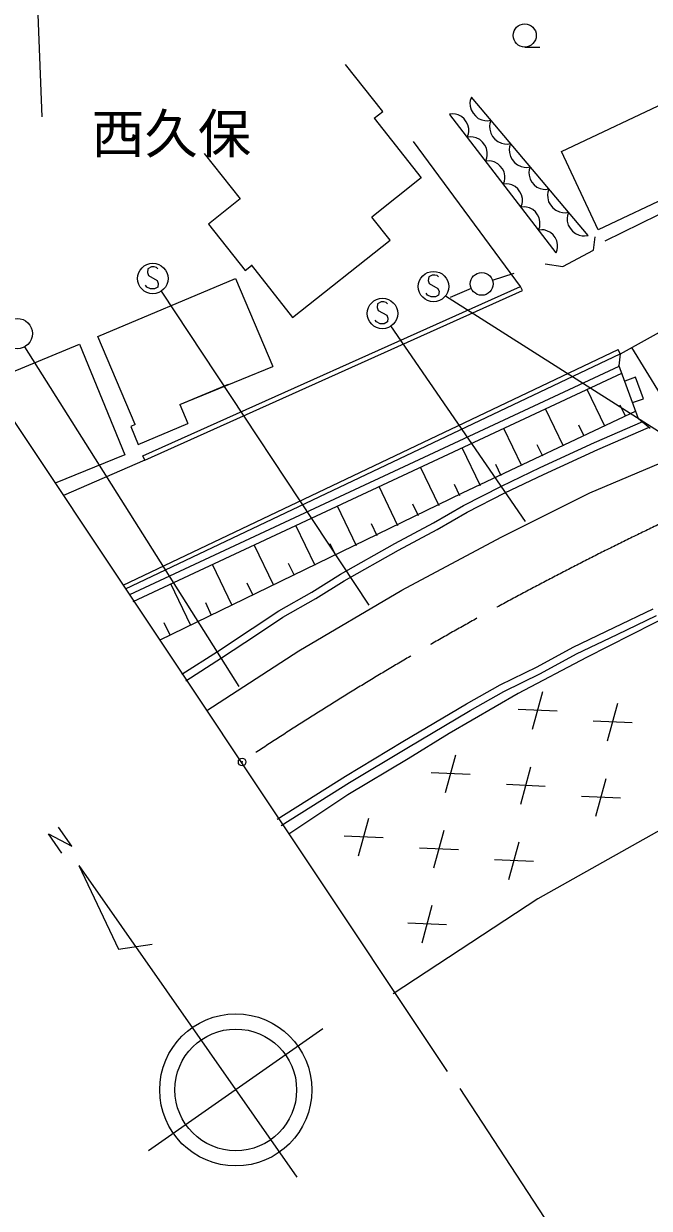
# Model space of a CAD drawing. Units: millimetres, scale not verified. Extents: x 40000 to 680000, y 20000 to 380000.
# Drawn here: x 362901 to 404035, y 238884 to 316752 of the extents above; entities that cross this region are included whole.
import ezdxf
from ezdxf.enums import TextEntityAlignment as Align

# ---------------------------------------------------------------- set-up
doc = ezdxf.new("R2010")
doc.units = ezdxf.units.MM
doc.header["$LTSCALE"] = 1000
doc.header["$PDMODE"] = 32
doc.header["$PDSIZE"] = 500
doc.linetypes.add('CHAIN', pattern=[18.5, 12, -1.5, 3.5, -1.5])
for name, color, linetype, lineweight in [('M-BGD', 7, 'Continuous', 25), ('M-BGD-EXST', 7, 'Continuous', 25), ('M-BMK', 2, 'CHAIN', 13), ('M-BMK-OTRS', 5, 'Continuous', 25), ('M-BMK-SRVR', 3, 'Continuous', 25), ('M-STR-HTXT', 7, 'Continuous', 13), ('M-STR-STRC', 7, 'Continuous', 25)]:
    doc.layers.add(name, color=color, linetype=linetype, lineweight=lineweight)
doc.layers.add('M-BMK-HTXT', color=7, linetype='Continuous')
doc.layers.add('M-OTRS', color=6, linetype='Continuous')
doc.styles.add('ＭＳ ゴシック', font='')
doc.styles.get('ＭＳ ゴシック').set_extended_font_data('MS Gothic')

msp = doc.modelspace()

# ---------------------------------------------------------------- linework, layer by layer
at = {"layer": 'M-BGD'}
for p, q in [((395845, 315217), (396845, 315217)), ((386506, 310990), (384070, 314068)), ((398253, 308344), (409056, 313442)), ((392258, 311710), (392244, 311541)), ((392244, 311541), (392256, 311341)), ((392334, 311930), (392258, 311710)), ((400022, 302828), (392334, 311930)), ((385934, 310537), (386506, 310990)), ((391122, 310830), (390902, 310805)), ((397901, 301679), (390920, 310782)), ((391282, 310809), (391122, 310830)), ((391465, 310757), (391282, 310809)), ((391694, 310646), (391465, 310757)), ((392256, 311341), (392319, 311080)), ((392319, 311080), (392443, 310871)), ((392443, 310871), (392598, 310688)), ((385934, 310537), (389037, 306618)), ((391863, 310488), (391694, 310646)), ((392002, 310307), (391863, 310488)), ((392110, 310103), (392002, 310307)), ((392159, 309853), (392110, 310103)), ((392598, 310688), (392783, 310530)), ((392783, 310530), (393030, 310424)), ((393030, 310424), (393225, 310379)), ((393225, 310379), (393394, 310365)), ((393394, 310365), (393624, 310402)), ((393549, 310182), (393534, 310013)), ((393534, 310013), (393546, 309813)), ((393624, 310402), (393549, 310182)), ((392058, 309297), (392140, 309503)), ((392290, 309323), (392058, 309297)), ((392140, 309503), (392161, 309663)), ((392161, 309663), (392159, 309853)), ((392458, 309301), (392290, 309323)), ((392651, 309247), (392458, 309301)), ((392892, 309130), (392651, 309247)), ((393546, 309813), (393609, 309552)), ((393609, 309552), (393734, 309343)), ((393734, 309343), (393888, 309160)), ((393888, 309160), (394074, 309002)), ((395569, 299479), (388534, 309014)), ((393070, 308964), (392892, 309130)), ((393216, 308773), (393070, 308964)), ((393330, 308559), (393216, 308773)), ((393381, 308295), (393330, 308559)), ((394074, 309002), (394320, 308896)), ((394320, 308896), (394515, 308851)), ((394515, 308851), (394684, 308837)), ((394684, 308837), (394915, 308875)), ((394839, 308654), (394825, 308485)), ((394825, 308485), (394837, 308285)), ((394915, 308875), (394839, 308654)), ((374777, 308211), (377136, 305231)), ((393276, 307710), (393361, 307927)), ((393496, 307735), (393276, 307710)), ((393361, 307927), (393383, 308095)), ((393383, 308095), (393381, 308295)), ((393656, 307714), (393496, 307735)), ((393838, 307663), (393656, 307714)), ((394068, 307551), (393838, 307663)), ((394837, 308285), (394900, 308024)), ((394900, 308024), (395024, 307815)), ((395024, 307815), (395179, 307632)), ((395179, 307632), (395364, 307474)), ((400676, 303210), (398253, 308344)), ((411479, 308308), (400676, 303210)), ((401122, 302472), (412429, 308017)), ((394237, 307393), (394068, 307551)), ((394375, 307213), (394237, 307393)), ((394484, 307009), (394375, 307213)), ((394532, 306758), (394484, 307009)), ((395364, 307474), (395611, 307368)), ((395611, 307368), (395806, 307324)), ((395806, 307324), (395975, 307309)), ((395975, 307309), (396205, 307347)), ((396134, 307137), (396120, 306976)), ((396120, 306976), (396131, 306787)), ((396205, 307347), (396134, 307137)), ((389037, 306618), (385781, 304040)), ((394432, 306202), (394513, 306408)), ((394652, 306228), (394432, 306202)), ((394513, 306408), (394534, 306568)), ((394534, 306568), (394532, 306758)), ((394812, 306206), (394652, 306228)), ((394995, 306155), (394812, 306206)), ((395224, 306044), (394995, 306155)), ((395393, 305886), (395224, 306044)), ((396131, 306787), (396191, 306539)), ((396191, 306539), (396309, 306340)), ((396309, 306340), (396456, 306166)), ((396456, 306166), (396632, 306016)), ((395532, 305705), (395393, 305886)), ((395640, 305501), (395532, 305705)), ((395689, 305251), (395640, 305501)), ((395691, 305061), (395689, 305251)), ((396632, 306016), (396867, 305916)), ((396867, 305916), (397052, 305873)), ((397052, 305873), (397213, 305860)), ((397213, 305860), (397431, 305895)), ((397356, 305674), (397342, 305505)), ((397342, 305505), (397353, 305306)), ((397353, 305306), (397416, 305045)), ((397431, 305895), (397356, 305674)), ((377136, 305231), (375045, 303575)), ((395588, 304695), (395670, 304901)), ((395808, 304720), (395588, 304695)), ((395670, 304901), (395691, 305061)), ((395968, 304699), (395808, 304720)), ((396151, 304648), (395968, 304699)), ((396380, 304536), (396151, 304648)), ((396549, 304378), (396380, 304536)), ((397416, 305045), (397541, 304836)), ((397541, 304836), (397696, 304652)), ((397696, 304652), (397881, 304495)), ((397881, 304495), (398128, 304389)), ((386988, 302515), (385781, 304040)), ((396688, 304197), (396549, 304378)), ((396797, 303993), (396688, 304197)), ((396845, 303743), (396797, 303993)), ((396847, 303553), (396845, 303743)), ((398128, 304389), (398322, 304344)), ((398322, 304344), (398492, 304330)), ((398492, 304330), (398722, 304367)), ((398646, 304147), (398632, 303977)), ((398632, 303977), (398644, 303778)), ((398644, 303778), (398707, 303517)), ((398722, 304367), (398646, 304147)), ((375045, 303575), (377465, 300519)), ((396745, 303187), (396826, 303393)), ((396965, 303212), (396745, 303187)), ((396826, 303393), (396847, 303553)), ((397124, 303191), (396965, 303212)), ((397307, 303140), (397124, 303191)), ((397537, 303028), (397307, 303140)), ((397706, 302871), (397537, 303028)), ((398707, 303517), (398831, 303308)), ((398831, 303308), (398986, 303124)), ((398986, 303124), (399172, 302967)), ((399172, 302967), (399418, 302861)), ((380583, 297444), (386988, 302515)), ((397844, 302690), (397706, 302871)), ((397953, 302486), (397844, 302690)), ((398001, 302235), (397953, 302486)), ((398003, 302045), (398001, 302235)), ((399418, 302861), (399613, 302816)), ((399613, 302816), (399782, 302802)), ((399782, 302802), (400012, 302839)), ((400375, 301856), (400464, 302740)), ((397901, 301679), (397982, 301886)), ((397982, 301886), (398003, 302045)), ((398343, 300796), (400375, 301856)), ((377465, 300519), (377886, 300852)), ((377847, 300901), (380583, 297444)), ((397194, 300973), (398343, 300796)), ((367785, 296188), (376828, 300009)), ((376828, 300009), (379274, 294221)), ((393728, 299888), (395151, 300362)), ((370737, 288344), (395569, 299479)), ((370860, 288071), (395692, 299205)), ((392327, 299355), (390948, 298764)), ((395692, 299205), (395569, 299479)), ((370231, 290400), (367785, 296188)), ((402143, 295052), (404705, 296466)), ((360526, 293195), (366575, 295679)), ((366575, 295679), (369556, 288419)), ((369435, 279854), (401998, 295330)), ((402127, 295059), (401998, 295330)), ((405709, 290870), (402891, 295465)), ((369600, 279601), (402127, 295059)), ((402054, 294256), (402143, 295052)), ((369882, 279228), (402059, 294244)), ((370093, 278775), (402232, 293773)), ((373178, 291713), (379274, 294221)), ((403327, 290786), (402034, 294312)), ((373178, 291713), (376374, 293064)), ((403126, 293511), (402422, 293253)), ((403643, 292103), (403126, 293511)), ((401105, 290299), (399946, 292706)), ((402939, 291845), (403643, 292103)), ((373178, 291713), (373701, 290475)), ((403146, 291281), (391738, 285890)), ((398384, 288989), (397210, 291429)), ((402466, 290954), (402120, 291671)), ((370435, 289095), (373701, 290475)), ((400437, 289226), (403602, 290595)), ((404083, 290134), (403327, 290786)), ((370231, 290400), (369936, 290275)), ((369936, 290275), (370435, 289095)), ((395664, 287680), (394474, 290152)), ((399745, 289644), (399395, 290371)), ((400640, 288770), (403987, 290217)), ((397024, 288335), (396669, 289071)), ((396861, 287580), (400437, 289226)), ((369556, 288419), (364978, 286540)), ((370860, 288071), (370737, 288344)), ((392943, 286370), (391737, 288875)), ((397074, 287127), (400640, 288770)), ((370860, 288071), (365510, 285741)), ((390222, 285060), (389001, 287598)), ((394303, 287025), (393944, 287772)), ((394318, 286355), (396861, 287580)), ((394540, 285907), (397074, 287127)), ((391738, 285890), (371858, 276220)), ((387502, 283751), (386264, 286321)), ((391583, 285715), (391219, 286472)), ((391816, 285080), (394318, 286355)), ((392053, 284640), (394540, 285907)), ((384781, 282441), (383528, 285044)), ((388862, 284406), (388493, 285172)), ((389840, 283952), (391816, 285080)), ((390083, 283514), (392053, 284640)), ((382060, 281131), (380791, 283767)), ((386141, 283096), (385768, 283872)), ((387307, 282591), (389840, 283952)), ((387549, 282153), (390083, 283514)), ((379339, 279822), (378055, 282490)), ((383421, 281786), (383042, 282572)), ((383727, 280565), (387307, 282591)), ((383983, 280136), (387549, 282153)), ((376619, 278512), (375319, 281213)), ((380700, 280477), (380317, 281272)), ((381850, 279392), (383727, 280565)), ((373898, 277203), (372582, 279936)), ((377979, 279167), (377591, 279972)), ((382106, 278963), (383983, 280136)), ((379684, 278168), (381850, 279392)), ((379947, 277743), (382106, 278963)), ((375258, 277857), (374866, 278673)), ((377934, 276986), (379684, 278168)), ((406311, 278348), (399908, 275095)), ((401715, 277057), (404297, 278296)), ((372538, 276548), (372141, 277373)), ((378211, 276570), (379947, 277743)), ((401931, 276606), (404509, 277844)), ((375640, 275488), (377934, 276986)), ((375912, 275068), (378211, 276570)), ((399030, 275766), (401715, 277057)), ((399258, 275321), (401931, 276606)), ((396655, 274475), (399030, 275766)), ((373296, 273988), (375640, 275488)), ((373566, 273566), (375912, 275068)), ((399908, 275095), (395416, 272720)), ((396884, 274031), (399258, 275321)), ((394228, 273288), (396655, 274475)), ((394460, 272845), (396884, 274031)), ((395416, 272720), (390872, 270087)), ((392008, 272049), (394228, 273288)), ((392257, 271615), (394460, 272845)), ((396352, 270380), (397025, 272852)), ((387826, 269570), (392008, 272049)), ((401292, 269607), (401965, 272078)), ((388082, 269141), (392257, 271615)), ((397968, 271559), (395409, 271673)), ((402908, 270785), (400349, 270900)), ((384056, 267298), (387826, 269570)), ((390872, 270087), (388187, 268434)), ((384319, 266873), (388082, 269141)), ((390638, 266214), (391312, 268686)), ((388187, 268434), (384211, 266059)), ((395578, 265441), (396252, 267912)), ((379564, 264458), (384056, 267298)), ((392254, 267393), (389696, 267507)), ((400518, 264667), (401191, 267138)), ((379831, 264036), (384319, 266873)), ((397194, 266619), (394636, 266734)), ((384211, 266059), (380339, 263477)), ((402134, 265845), (399575, 265960)), ((384925, 262048), (385598, 264519)), ((386541, 263227), (383982, 263341)), ((389865, 261275), (390538, 263746)), ((404865, 263799), (396712, 259219)), ((391481, 262453), (388922, 262567)), ((394804, 260501), (395478, 262972)), ((396420, 261679), (393862, 261794)), ((396712, 259219), (387184, 252989)), ((389091, 256335), (389764, 258806)), ((390707, 257513), (388148, 257628))]:
    msp.add_line(p, q, dxfattribs=at)
for centre, radius in [((395845, 315977), 760), ((393016, 299650), 750)]:
    msp.add_circle(centre, radius, dxfattribs=at)
at = {"layer": 'M-BGD-EXST'}
for p, q in [((371071, 300641), (371031, 300401)), ((371311, 300761), (371071, 300641)), ((371471, 300761), (371311, 300761)), ((371631, 300721), (371471, 300761)), ((371711, 300641), (371631, 300721)), ((371031, 300401), (371111, 300201)), ((371111, 300201), (371671, 299881)), ((371671, 299881), (371751, 299681)), ((389528, 300112), (389488, 299872)), ((389488, 299872), (389568, 299672)), ((389768, 300232), (389528, 300112)), ((389928, 300232), (389768, 300232)), ((390088, 300192), (389928, 300232)), ((390168, 300112), (390088, 300192)), ((370991, 299441), (370911, 299561)), ((371231, 299321), (370991, 299441)), ((371511, 299321), (371231, 299321)), ((371711, 299441), (371511, 299321)), ((371751, 299681), (371711, 299441)), ((385607, 278527), (371955, 299169)), ((389448, 298912), (389368, 299032)), ((389568, 299672), (390128, 299352)), ((390128, 299352), (390208, 299152)), ((390208, 299152), (390168, 298912)), ((386172, 298345), (386132, 298105)), ((386412, 298465), (386172, 298345)), ((386572, 298465), (386412, 298465)), ((386732, 298425), (386572, 298465)), ((386812, 298345), (386732, 298425)), ((389688, 298792), (389448, 298912)), ((389968, 298792), (389688, 298792)), ((390168, 298912), (389968, 298792)), ((406502, 288749), (390634, 298848)), ((386132, 298105), (386212, 297905)), ((386212, 297905), (386772, 297585)), ((386772, 297585), (386852, 297385)), ((386092, 297145), (386012, 297265)), ((386332, 297025), (386092, 297145)), ((386612, 297025), (386332, 297025)), ((386812, 297145), (386612, 297025)), ((386852, 297385), (386812, 297145)), ((395888, 284031), (387049, 296892)), ((377070, 273176), (362971, 295518))]:
    msp.add_line(p, q, dxfattribs=at)
for centre in [(371391, 300001), (389848, 299472), (386492, 297705), (362471, 296381)]:
    msp.add_circle(centre, 1000, dxfattribs=at)
at = {"layer": 'M-BMK'}
msp.add_arc((499347, 85654), 219640, 115.52637, 123.7861, dxfattribs=at)
at = {"layer": 'M-BMK-OTRS'}
msp.add_line((360648, 293034), (390752, 247879), dxfattribs=at)
at = {"layer": 'M-BMK-SRVR'}
for p, q in [((365416, 262228), (364531, 263492)), ((364531, 263492), (366075, 262683)), ((366075, 262683), (365180, 263948)), ((366520, 261412), (369142, 255923)), ((366520, 261412), (380860, 240933)), ((369142, 255923), (371354, 256251)), ((382579, 250682), (371110, 242652))]:
    msp.add_line(p, q, dxfattribs=at)
for radius in [5000, 4000]:
    msp.add_circle((376845, 246667), radius, dxfattribs=at)
at = {"layer": 'M-OTRS'}
msp.add_point((377265, 268221), dxfattribs=at)
at = {"layer": 'M-STR-HTXT'}
for p, q in [((364107, 310626), (363774, 319704)), ((403561, 228493), (391602, 246767))]:
    msp.add_line(p, q, dxfattribs=at)
at = {"layer": 'M-STR-STRC'}
for p, q in [((400135, 285911), (406681, 288686)), ((394300, 282994), (400135, 285911)), ((387754, 279507), (394300, 282994)), ((380994, 275522), (387754, 279507)), ((374946, 271609), (380994, 275522))]:
    msp.add_line(p, q, dxfattribs=at)

# ---------------------------------------------------------------- texts
at = {"layer": 'M-BMK-HTXT', "style": 'ＭＳ ゴシック'}
msp.add_text('西久保', height=2566, dxfattribs=at).set_placement((372602, 309524), align=Align.MIDDLE_CENTER)

doc.saveas('drawing.dxf')
